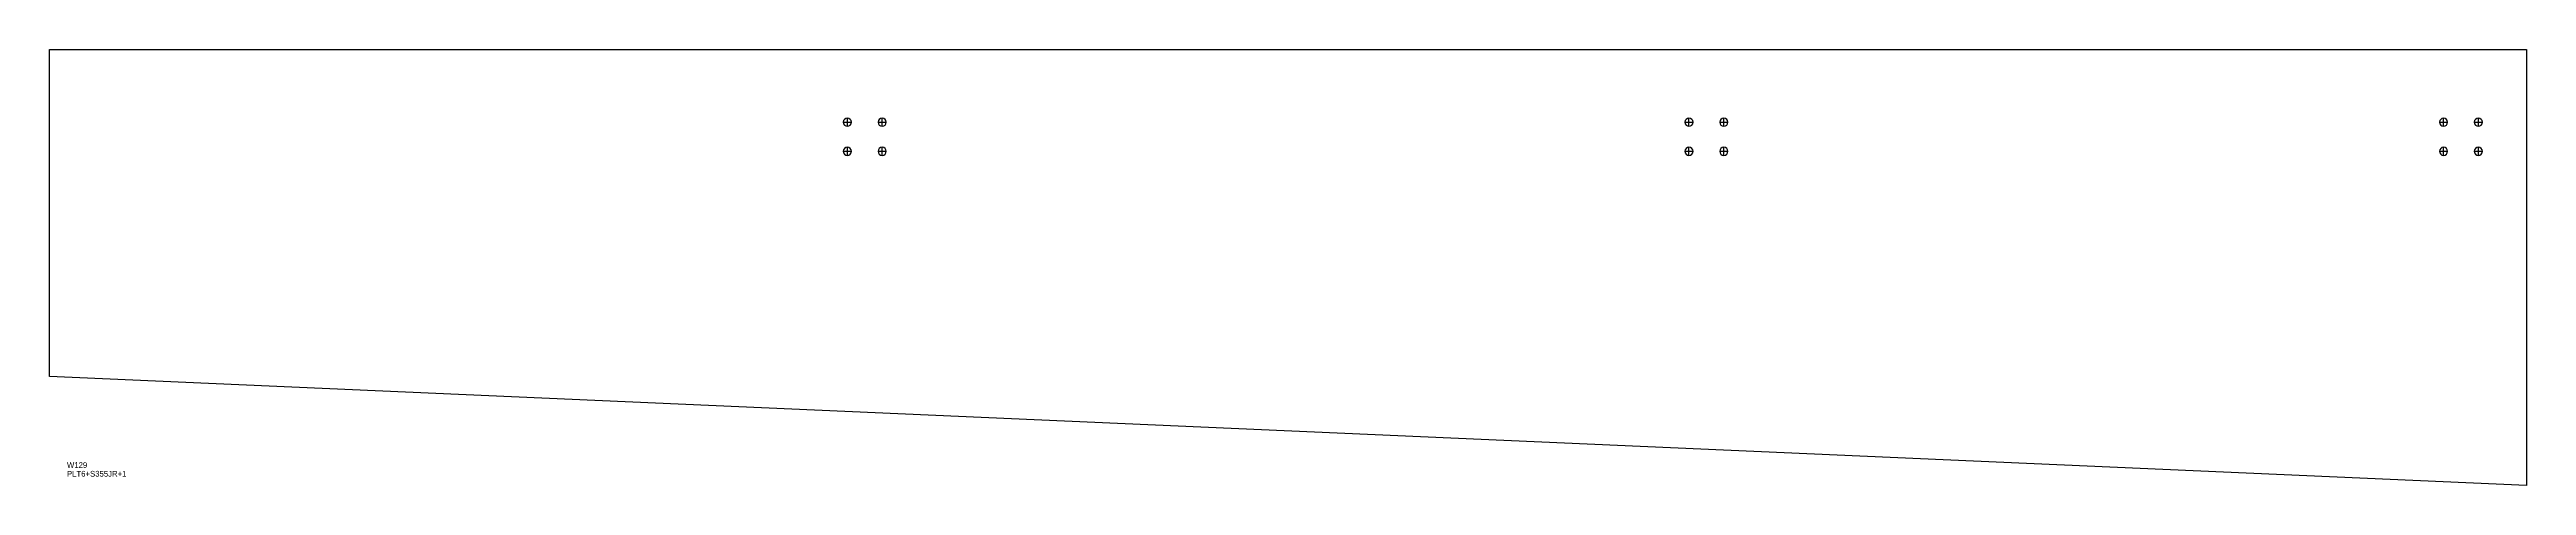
# Model space of a CAD drawing. Extents: x 0 to 4267, y 0 to 750.
import ezdxf

# ---------------------------------------------------------------- set-up
doc = ezdxf.new("R2010")
doc.units = 0
for name, color, linetype in [('14', 7, 'CONTINUOUS'), ('CUT', 7, 'CONTINUOUS'), ('SCRIBE', 3, 'CONTINUOUS'), ('TEXT', 7, 'CONTINUOUS')]:
    doc.layers.add(name, color=color, linetype=linetype)

msp = doc.modelspace()

# ---------------------------------------------------------------- linework, layer by layer
at = {"layer": '14', "color": 7, "linetype": 'CONTINUOUS'}
for p, q in [((1367.5, 625), (1381.5, 625)), ((1374.5, 618), (1374.5, 632)), ((1427.5, 625), (1441.5, 625)), ((1434.5, 618), (1434.5, 632)), ((2817.5, 625), (2831.5, 625)), ((2824.5, 618), (2824.5, 632)), ((2877.5, 625), (2891.5, 625)), ((2884.5, 618), (2884.5, 632)), ((4117.5, 625), (4131.5, 625)), ((4124.5, 618), (4124.5, 632)), ((4177.5, 625), (4191.5, 625)), ((4184.5, 618), (4184.5, 632)), ((1367.5, 575), (1381.5, 575)), ((1374.5, 568), (1374.5, 582)), ((1427.5, 575), (1441.5, 575)), ((1434.5, 568), (1434.5, 582)), ((2817.5, 575), (2831.5, 575)), ((2824.5, 568), (2824.5, 582)), ((2877.5, 575), (2891.5, 575)), ((2884.5, 568), (2884.5, 582)), ((4117.5, 575), (4131.5, 575)), ((4124.5, 568), (4124.5, 582)), ((4177.5, 575), (4191.5, 575)), ((4184.5, 568), (4184.5, 582))]:
    msp.add_line(p, q, dxfattribs=at)
for points in [[(1374.5, 632, 1), (1374.5, 618, 1)], [(1434.5, 632, 1), (1434.5, 618, 1)], [(2824.5, 632, 1), (2824.5, 618, 1)], [(2884.5, 632, 1), (2884.5, 618, 1)], [(4124.5, 632, 1), (4124.5, 618, 1)], [(4184.5, 632, 1), (4184.5, 618, 1)], [(1374.5, 582, 1), (1374.5, 568, 1)], [(1434.5, 582, 1), (1434.5, 568, 1)], [(2824.5, 582, 1), (2824.5, 568, 1)], [(2884.5, 582, 1), (2884.5, 568, 1)], [(4124.5, 582, 1), (4124.5, 568, 1)], [(4184.5, 582, 1), (4184.5, 568, 1)]]:
    msp.add_lwpolyline(points, format="xyb", close=True, dxfattribs=at)
at = {"layer": 'CUT', "color": 7, "linetype": 'CONTINUOUS'}
msp.add_lwpolyline([(0, 187.2), (0, 750), (4267.3, 750), (4267.3, 0)], close=True, dxfattribs=at)

# ---------------------------------------------------------------- texts
at = {"layer": 'SCRIBE', "color": 3}
msp.add_text('W129', height=10, dxfattribs=at).set_placement((30, 30))
at = {"layer": 'TEXT', "color": 7}
msp.add_text('PLT6+S355JR+1', height=10, dxfattribs=at).set_placement((30, 15))

doc.saveas('drawing.dxf')
